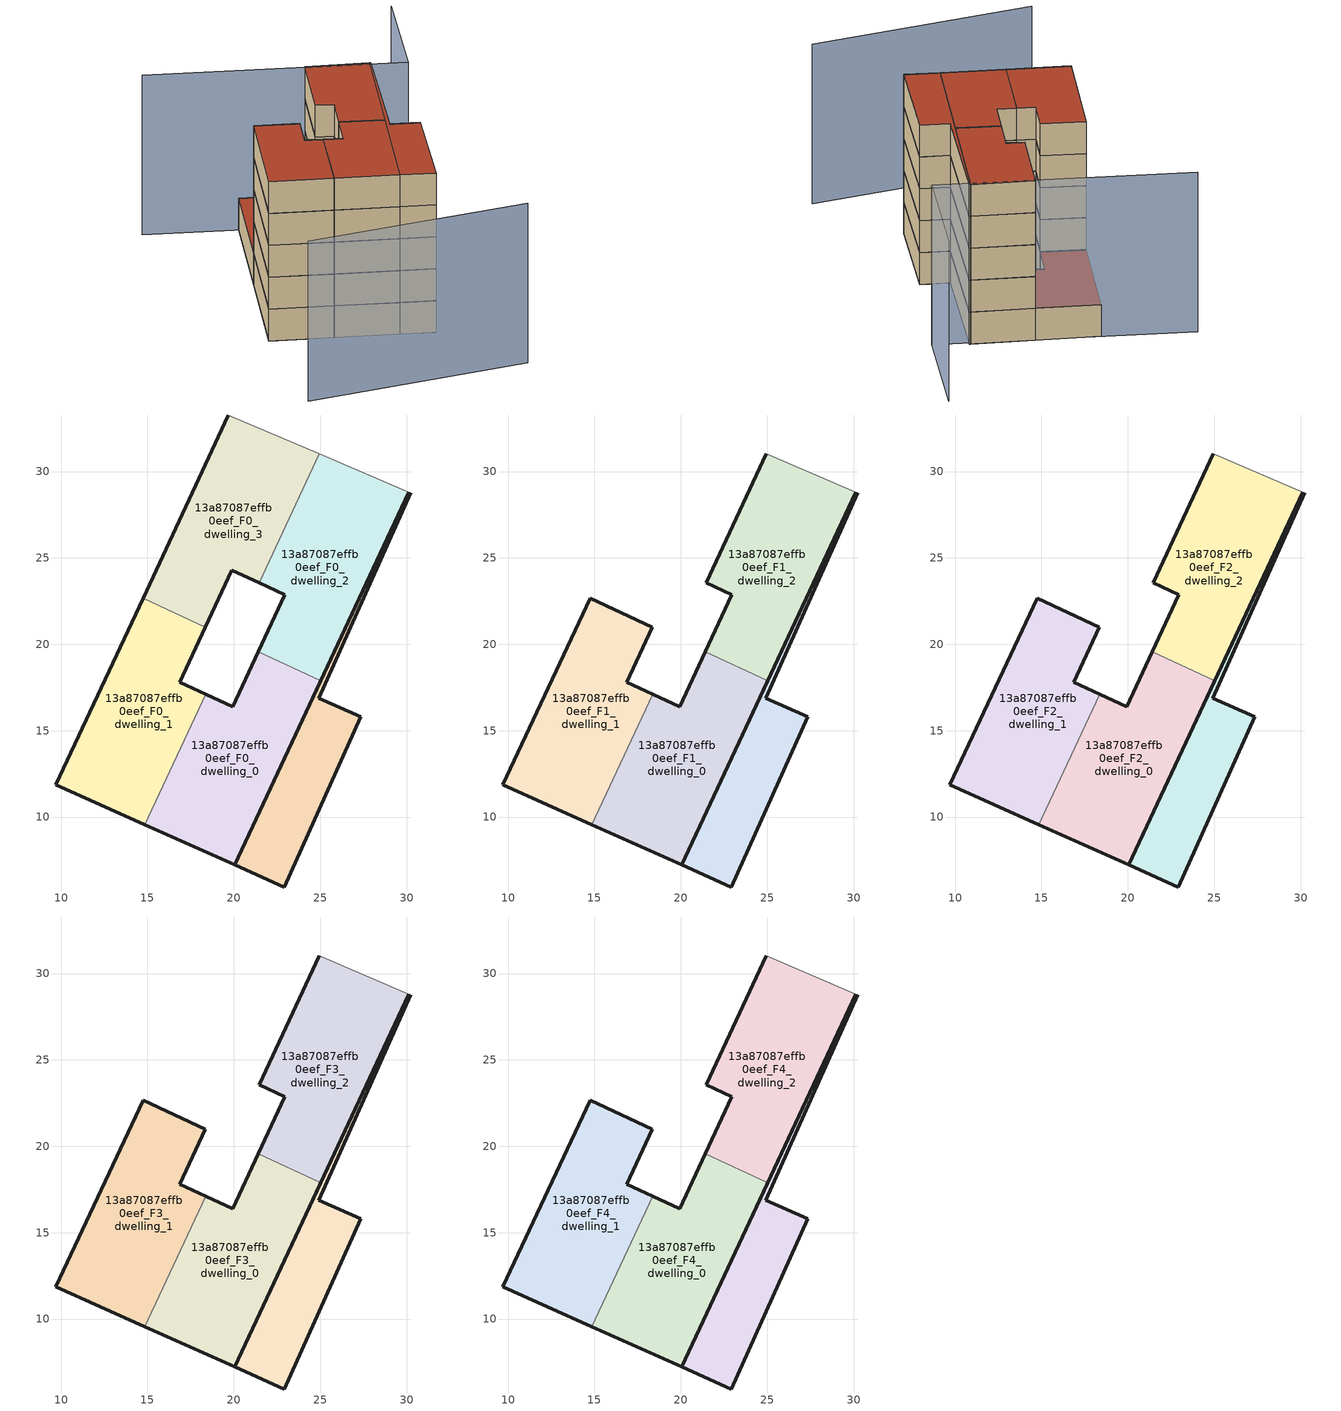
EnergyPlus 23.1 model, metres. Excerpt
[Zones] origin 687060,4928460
13a87087effb0eef_F0_dwelling_0
 floor ground (EU_floor_Construction): 20.06,7.24 25.02,17.88 21.42,19.56 19.93,16.38 18.37,17.11 14.85,9.56 z0
 wall outside (EU_wall_Construction): 18.37,17.11 19.93,16.38 21.42,19.56 / 25.02,17.88 20.06,7.24 14.85,9.56 z0:3
 wall to 13a87087effb0eef_F0_dwelling_2 (EU_wall_Construction): 21.42,19.56 25.02,17.88 z0:3
 wall to 13a87087effb0eef_F0_dwelling_1 (EU_wall_Construction): 14.85,9.56 18.37,17.11 z0:3
13a87087effb0eef_F0_dwelling_1
 floor ground (EU_floor_Construction): 14.85,9.56 18.37,17.11 16.87,17.81 18.35,20.99 14.75,22.67 9.71,11.86 z0
 wall outside (EU_wall_Construction): 18.35,20.99 16.87,17.81 18.37,17.11 / 14.85,9.56 9.71,11.86 14.75,22.67 z0:3
 wall to 13a87087effb0eef_F0_dwelling_3 (EU_wall_Construction): 14.75,22.67 18.35,20.99 z0:3
13a87087effb0eef_F0_dwelling_2
 floor ground (EU_floor_Construction): 25.02,17.88 30.12,28.81 24.96,31.02 21.48,23.55 22.96,22.86 21.42,19.56 z0
 wall outside (EU_wall_Construction): 30.12,28.81 25.02,17.88 / 21.42,19.56 22.96,22.86 21.48,23.55 z0:3
 wall to 13a87087effb0eef_F0_dwelling_3 (EU_wall_Construction): 21.48,23.55 24.96,31.02 z0:3
 wall adiabatic (EU_wall_Construction): 24.96,31.02 30.12,28.81 z0:3
13a87087effb0eef_F0_dwelling_3
 floor ground (EU_floor_Construction): 21.48,23.55 24.96,31.02 19.69,33.27 14.75,22.67 18.35,20.99 19.89,24.29 z0
 wall outside (EU_wall_Construction): 14.75,22.67 19.69,33.27 / 21.48,23.55 19.89,24.29 18.35,20.99 z0:3
 wall adiabatic (EU_wall_Construction): 19.69,33.27 24.96,31.02 z0:3
 roof outside (EU_roof_Construction): 24.96,31.02 21.48,23.55 19.89,24.29 18.35,20.99 14.75,22.67 19.69,33.27 z3
13a87087effb0eef_F0_circulation
 floor ground (EU_floor_Construction): 22.93,5.95 27.34,15.81 24.92,16.89 30.23,28.76 30.12,28.81 20.06,7.24 z0
 wall outside (EU_wall_Construction): 30.23,28.76 24.92,16.89 27.34,15.81 22.93,5.95 20.06,7.24 30.12,28.81 z0:3
 wall adiabatic (EU_wall_Construction): 30.12,28.81 30.23,28.76 z0:3
13a87087effb0eef_F1_dwelling_0
 floor to 13a87087effb0eef_F0_dwelling_0 (EU_floor_Construction): 20.06,7.24 25.02,17.88 21.42,19.56 19.93,16.38 18.37,17.11 14.85,9.56 z3
 wall outside (EU_wall_Construction): 18.37,17.11 19.93,16.38 21.42,19.56 / 25.02,17.88 20.06,7.24 14.85,9.56 z3:6
 wall to 13a87087effb0eef_F1_dwelling_2 (EU_wall_Construction): 21.42,19.56 25.02,17.88 z3:6
 wall to 13a87087effb0eef_F1_dwelling_1 (EU_wall_Construction): 14.85,9.56 18.37,17.11 z3:6
13a87087effb0eef_F1_dwelling_1
 floor to 13a87087effb0eef_F0_dwelling_1 (EU_floor_Construction): 14.85,9.56 18.37,17.11 16.87,17.81 18.35,20.99 14.75,22.67 9.71,11.86 z3
 wall outside (EU_wall_Construction): 14.85,9.56 9.71,11.86 14.75,22.67 18.35,20.99 16.87,17.81 18.37,17.11 z3:6
13a87087effb0eef_F1_dwelling_2
 floor to 13a87087effb0eef_F0_dwelling_2 (EU_floor_Construction): 25.02,17.88 30.12,28.81 24.96,31.02 21.48,23.55 22.96,22.86 21.42,19.56 z3
 wall outside (EU_wall_Construction): 30.12,28.81 25.02,17.88 / 21.42,19.56 22.96,22.86 21.48,23.55 24.96,31.02 z3:6
 wall adiabatic (EU_wall_Construction): 24.96,31.02 30.12,28.81 z3:6
13a87087effb0eef_F1_circulation
 floor to 13a87087effb0eef_F0_circulation (EU_floor_Construction): 22.93,5.95 27.34,15.81 24.92,16.89 30.23,28.76 30.12,28.81 20.06,7.24 z3
 wall outside (EU_wall_Construction): 30.23,28.76 24.92,16.89 27.34,15.81 22.93,5.95 20.06,7.24 30.12,28.81 z3:6
 wall adiabatic (EU_wall_Construction): 30.12,28.81 30.23,28.76 z3:6
13a87087effb0eef_F2_dwelling_0
 floor to 13a87087effb0eef_F1_dwelling_0 (EU_floor_Construction): 20.06,7.24 25.02,17.88 21.42,19.56 19.93,16.38 18.37,17.11 14.85,9.56 z6
 wall outside (EU_wall_Construction): 18.37,17.11 19.93,16.38 21.42,19.56 / 25.02,17.88 20.06,7.24 14.85,9.56 z6:9
 wall to 13a87087effb0eef_F2_dwelling_2 (EU_wall_Construction): 21.42,19.56 25.02,17.88 z6:9
 wall to 13a87087effb0eef_F2_dwelling_1 (EU_wall_Construction): 14.85,9.56 18.37,17.11 z6:9
13a87087effb0eef_F2_dwelling_1
 floor to 13a87087effb0eef_F1_dwelling_1 (EU_floor_Construction): 14.85,9.56 18.37,17.11 16.87,17.81 18.35,20.99 14.75,22.67 9.71,11.86 z6
 wall outside (EU_wall_Construction): 14.85,9.56 9.71,11.86 14.75,22.67 18.35,20.99 16.87,17.81 18.37,17.11 z6:9
13a87087effb0eef_F2_dwelling_2
 floor to 13a87087effb0eef_F1_dwelling_2 (EU_floor_Construction): 25.02,17.88 30.12,28.81 24.96,31.02 21.48,23.55 22.96,22.86 21.42,19.56 z6
 wall outside (EU_wall_Construction): 30.12,28.81 25.02,17.88 / 21.42,19.56 22.96,22.86 21.48,23.55 24.96,31.02 z6:9
 wall adiabatic (EU_wall_Construction): 24.96,31.02 30.12,28.81 z6:9
13a87087effb0eef_F2_circulation
 floor to 13a87087effb0eef_F1_circulation (EU_floor_Construction): 22.93,5.95 27.34,15.81 24.92,16.89 30.23,28.76 30.12,28.81 20.06,7.24 z6
 wall outside (EU_wall_Construction): 30.23,28.76 24.92,16.89 27.34,15.81 22.93,5.95 20.06,7.24 30.12,28.81 z6:9
 wall adiabatic (EU_wall_Construction): 30.12,28.81 30.23,28.76 z6:9
13a87087effb0eef_F3_dwelling_0
 floor to 13a87087effb0eef_F2_dwelling_0 (EU_floor_Construction): 20.06,7.24 25.02,17.88 21.42,19.56 19.93,16.38 18.37,17.11 14.85,9.56 z9
 wall outside (EU_wall_Construction): 18.37,17.11 19.93,16.38 21.42,19.56 / 25.02,17.88 20.06,7.24 14.85,9.56 z9:12
 wall to 13a87087effb0eef_F3_dwelling_2 (EU_wall_Construction): 21.42,19.56 25.02,17.88 z9:12
 wall to 13a87087effb0eef_F3_dwelling_1 (EU_wall_Construction): 14.85,9.56 18.37,17.11 z9:12
13a87087effb0eef_F3_dwelling_1
 floor to 13a87087effb0eef_F2_dwelling_1 (EU_floor_Construction): 14.85,9.56 18.37,17.11 16.87,17.81 18.35,20.99 14.75,22.67 9.71,11.86 z9
 wall outside (EU_wall_Construction): 14.85,9.56 9.71,11.86 14.75,22.67 18.35,20.99 16.87,17.81 18.37,17.11 z9:12
13a87087effb0eef_F3_dwelling_2
 floor to 13a87087effb0eef_F2_dwelling_2 (EU_floor_Construction): 25.02,17.88 30.12,28.81 24.96,31.02 21.48,23.55 22.96,22.86 21.42,19.56 z9
 wall outside (EU_wall_Construction): 30.12,28.81 25.02,17.88 / 21.42,19.56 22.96,22.86 21.48,23.55 24.96,31.02 z9:12
 wall adiabatic (EU_wall_Construction): 24.96,31.02 30.12,28.81 z9:12
13a87087effb0eef_F3_circulation
 floor to 13a87087effb0eef_F2_circulation (EU_floor_Construction): 22.93,5.95 27.34,15.81 24.92,16.89 30.23,28.76 30.12,28.81 20.06,7.24 z9
 wall outside (EU_wall_Construction): 30.23,28.76 24.92,16.89 27.34,15.81 22.93,5.95 20.06,7.24 30.12,28.81 z9:12
 wall adiabatic (EU_wall_Construction): 30.12,28.81 30.23,28.76 z9:12
13a87087effb0eef_F4_dwelling_0
 floor to 13a87087effb0eef_F3_dwelling_0 (EU_floor_Construction): 20.06,7.24 25.02,17.88 21.42,19.56 19.93,16.38 18.37,17.11 14.85,9.56 z12
 wall outside (EU_wall_Construction): 18.37,17.11 19.93,16.38 21.42,19.56 / 25.02,17.88 20.06,7.24 14.85,9.56 z12:15
 wall to 13a87087effb0eef_F4_dwelling_2 (EU_wall_Construction): 21.42,19.56 25.02,17.88 z12:15
 wall to 13a87087effb0eef_F4_dwelling_1 (EU_wall_Construction): 14.85,9.56 18.37,17.11 z12:15
 roof outside (EU_roof_Construction): 25.02,17.88 20.06,7.24 14.85,9.56 18.37,17.11 19.93,16.38 21.42,19.56 z15
13a87087effb0eef_F4_dwelling_1
 floor to 13a87087effb0eef_F3_dwelling_1 (EU_floor_Construction): 14.85,9.56 18.37,17.11 16.87,17.81 18.35,20.99 14.75,22.67 9.71,11.86 z12
 wall outside (EU_wall_Construction): 14.85,9.56 9.71,11.86 14.75,22.67 18.35,20.99 16.87,17.81 18.37,17.11 z12:15
 roof outside (EU_roof_Construction): 18.35,20.99 16.87,17.81 18.37,17.11 14.85,9.56 9.71,11.86 14.75,22.67 z15
13a87087effb0eef_F4_dwelling_2
 floor to 13a87087effb0eef_F3_dwelling_2 (EU_floor_Construction): 25.02,17.88 30.12,28.81 24.96,31.02 21.48,23.55 22.96,22.86 21.42,19.56 z12
 wall outside (EU_wall_Construction): 30.12,28.81 25.02,17.88 / 21.42,19.56 22.96,22.86 21.48,23.55 24.96,31.02 z12:15
 wall adiabatic (EU_wall_Construction): 24.96,31.02 30.12,28.81 z12:15
 roof outside (EU_roof_Construction): 30.12,28.81 25.02,17.88 21.42,19.56 22.96,22.86 21.48,23.55 24.96,31.02 z15
13a87087effb0eef_F4_circulation
 floor to 13a87087effb0eef_F3_circulation (EU_floor_Construction): 22.93,5.95 27.34,15.81 24.92,16.89 30.23,28.76 30.12,28.81 20.06,7.24 z12
 wall outside (EU_wall_Construction): 30.23,28.76 24.92,16.89 27.34,15.81 22.93,5.95 20.06,7.24 30.12,28.81 z12:15
 wall adiabatic (EU_wall_Construction): 30.12,28.81 30.23,28.76 z12:15
 roof outside (EU_roof_Construction): 30.23,28.76 24.92,16.89 27.34,15.81 22.93,5.95 20.06,7.24 30.12,28.81 z15
shading: 6.04,-0.69 26.36,-3.56 / 37.97,38.11 33.03,27.21 / 33.03,27.21 12.07,36.71 z0:15
[Building]
EU S2 Campaign: North Axis=0; Terrain=City; Solar Distribution=FullExterior
[Site:Location]
Bologna: Latitude=44.5; Longitude=11.25; Time Zone=1; Elevation=37
[SizingPeriod:WeatherFileDays]
AnnualSizingPeriod: Begin Month=1; Begin Day of Month=1; End Month=12; End Day of Month=31; Day of Week for Start Day=Monday; Use Weather File Daylight Saving Period=No; Use Weather File Rain and Snow Indicators=No
[MATERIAL]
EU_InternalMass_Material: Roughness=MediumRough; Thickness=0.1; Conductivity=1; Density=1800; Specific Heat=900; Thermal Absorptance=0.9; Solar Absorptance=0.7; Visible Absorptance=0.7
[MATERIAL:NOMASS] Roughness=MediumRough; Thermal Absorptance=0.9; Solar Absorptance=0.7; Visible Absorptance=0.7
Name | Thermal Resistance
EU_wall_NoMass | 0.905828
EU_roof_NoMass | 0.37593
EU_floor_NoMass | 0.67114
[CONSTRUCTION]
EU_wall_Construction: EU_wall_NoMass
EU_roof_Construction: EU_roof_NoMass
EU_floor_Construction: EU_floor_NoMass
EU_InternalMass_Construction: EU_InternalMass_Material
[ZONE] Type=1; Multiplier=1; Ceiling Height=autocalculate; Floor Area=autocalculate; Part of Total Floor Area=Yes
Name | Volume
13a87087effb0eef_F0_dwelling_0; 13a87087effb0eef_F1_dwelling_0; 13a87087effb0eef_F2_dwelling_0; 13a87087effb0eef_F3_dwelling_0; 13a87087effb0eef_F4_dwelling_0 | 183.468
13a87087effb0eef_F0_dwelling_1; 13a87087effb0eef_F1_dwelling_1; 13a87087effb0eef_F2_dwelling_1; 13a87087effb0eef_F3_dwelling_1; 13a87087effb0eef_F4_dwelling_1 | 183.476
13a87087effb0eef_F0_dwelling_2; 13a87087effb0eef_F1_dwelling_2; 13a87087effb0eef_F2_dwelling_2; 13a87087effb0eef_F3_dwelling_2; 13a87087effb0eef_F4_dwelling_2 | 183.473
13a87087effb0eef_F0_dwelling_3 | 183.458
13a87087effb0eef_F0_circulation; 13a87087effb0eef_F1_circulation; 13a87087effb0eef_F2_circulation; 13a87087effb0eef_F3_circulation; 13a87087effb0eef_F4_circulation | 108.13
[INTERNALMASS] Construction=EU_InternalMass_Construction
Name | Zone or ZoneList | Surface Area
13a87087effb0eef_F0_dwelling_0_EU_InternalMass | 13a87087effb0eef_F0_dwelling_0 | 61.155
13a87087effb0eef_F0_dwelling_1_EU_InternalMass | 13a87087effb0eef_F0_dwelling_1 | 61.155
13a87087effb0eef_F0_dwelling_2_EU_InternalMass | 13a87087effb0eef_F0_dwelling_2 | 61.155
13a87087effb0eef_F0_dwelling_3_EU_InternalMass | 13a87087effb0eef_F0_dwelling_3 | 61.155
13a87087effb0eef_F1_dwelling_0_EU_InternalMass | 13a87087effb0eef_F1_dwelling_0 | 122.31
13a87087effb0eef_F1_dwelling_1_EU_InternalMass | 13a87087effb0eef_F1_dwelling_1 | 61.155
13a87087effb0eef_F1_dwelling_2_EU_InternalMass | 13a87087effb0eef_F1_dwelling_2 | 61.155
13a87087effb0eef_F2_dwelling_0_EU_InternalMass | 13a87087effb0eef_F2_dwelling_0 | 122.31
13a87087effb0eef_F2_dwelling_1_EU_InternalMass | 13a87087effb0eef_F2_dwelling_1 | 61.155
13a87087effb0eef_F2_dwelling_2_EU_InternalMass | 13a87087effb0eef_F2_dwelling_2 | 61.155
13a87087effb0eef_F3_dwelling_0_EU_InternalMass | 13a87087effb0eef_F3_dwelling_0 | 122.31
13a87087effb0eef_F3_dwelling_1_EU_InternalMass | 13a87087effb0eef_F3_dwelling_1 | 61.155
13a87087effb0eef_F3_dwelling_2_EU_InternalMass | 13a87087effb0eef_F3_dwelling_2 | 61.155
13a87087effb0eef_F4_dwelling_0_EU_InternalMass | 13a87087effb0eef_F4_dwelling_0 | 122.31
13a87087effb0eef_F4_dwelling_1_EU_InternalMass | 13a87087effb0eef_F4_dwelling_1 | 61.155
13a87087effb0eef_F4_dwelling_2_EU_InternalMass | 13a87087effb0eef_F4_dwelling_2 | 61.155
[OTHEREQUIPMENT] Fuel Type=Electricity; Design Level Calculation Method=Watts/Area; Power per Zone Floor Area=1; Fraction Latent=0; Fraction Radiant=0; Fraction Lost=0; Carbon Dioxide Generation Rate=0; EndUse Subcategory=EU_Step8_InternalGains
Name | Zone or ZoneList or Space or SpaceList | Schedule
EU_Step8_InternalGain_13a87087effb0eef_F0_dwelling_0_f000 | 13a87087effb0eef_F0_dwelling_0 | EU_Step8_GainSchedule_13a87087effb0eef_F0_dwelling_0_f000
EU_Step8_InternalGain_13a87087effb0eef_F0_dwelling_1_f000 | 13a87087effb0eef_F0_dwelling_1 | EU_Step8_GainSchedule_13a87087effb0eef_F0_dwelling_1_f000
EU_Step8_InternalGain_13a87087effb0eef_F0_dwelling_2_f000 | 13a87087effb0eef_F0_dwelling_2 | EU_Step8_GainSchedule_13a87087effb0eef_F0_dwelling_2_f000
EU_Step8_InternalGain_13a87087effb0eef_F0_dwelling_3_f000 | 13a87087effb0eef_F0_dwelling_3 | EU_Step8_GainSchedule_13a87087effb0eef_F0_dwelling_3_f000
EU_Step8_InternalGain_13a87087effb0eef_F1_dwelling_0_f000 | 13a87087effb0eef_F1_dwelling_0 | EU_Step8_GainSchedule_13a87087effb0eef_F1_dwelling_0_f000
EU_Step8_InternalGain_13a87087effb0eef_F1_dwelling_1_f000 | 13a87087effb0eef_F1_dwelling_1 | EU_Step8_GainSchedule_13a87087effb0eef_F1_dwelling_1_f000
EU_Step8_InternalGain_13a87087effb0eef_F1_dwelling_2_f000 | 13a87087effb0eef_F1_dwelling_2 | EU_Step8_GainSchedule_13a87087effb0eef_F1_dwelling_2_f000
EU_Step8_InternalGain_13a87087effb0eef_F2_dwelling_0_f000 | 13a87087effb0eef_F2_dwelling_0 | EU_Step8_GainSchedule_13a87087effb0eef_F2_dwelling_0_f000
EU_Step8_InternalGain_13a87087effb0eef_F2_dwelling_1_f000 | 13a87087effb0eef_F2_dwelling_1 | EU_Step8_GainSchedule_13a87087effb0eef_F2_dwelling_1_f000
EU_Step8_InternalGain_13a87087effb0eef_F2_dwelling_2_f000 | 13a87087effb0eef_F2_dwelling_2 | EU_Step8_GainSchedule_13a87087effb0eef_F2_dwelling_2_f000
EU_Step8_InternalGain_13a87087effb0eef_F3_dwelling_0_f000 | 13a87087effb0eef_F3_dwelling_0 | EU_Step8_GainSchedule_13a87087effb0eef_F3_dwelling_0_f000
EU_Step8_InternalGain_13a87087effb0eef_F3_dwelling_1_f000 | 13a87087effb0eef_F3_dwelling_1 | EU_Step8_GainSchedule_13a87087effb0eef_F3_dwelling_1_f000
EU_Step8_InternalGain_13a87087effb0eef_F3_dwelling_2_f000 | 13a87087effb0eef_F3_dwelling_2 | EU_Step8_GainSchedule_13a87087effb0eef_F3_dwelling_2_f000
EU_Step8_InternalGain_13a87087effb0eef_F4_dwelling_0_f000 | 13a87087effb0eef_F4_dwelling_0 | EU_Step8_GainSchedule_13a87087effb0eef_F4_dwelling_0_f000
EU_Step8_InternalGain_13a87087effb0eef_F4_dwelling_1_f000 | 13a87087effb0eef_F4_dwelling_1 | EU_Step8_GainSchedule_13a87087effb0eef_F4_dwelling_1_f000
EU_Step8_InternalGain_13a87087effb0eef_F4_dwelling_2_f000 | 13a87087effb0eef_F4_dwelling_2 | EU_Step8_GainSchedule_13a87087effb0eef_F4_dwelling_2_f000
[ZONEINFILTRATION:DESIGNFLOWRATE] Schedule=EU_AlwaysOn; Design Flow Rate Calculation Method=Flow/Area; Flow Rate per Floor Area=0.0005; Constant Term Coefficient=1; Temperature Term Coefficient=0; Velocity Term Coefficient=0; Velocity Squared Term Coefficient=0
Name | Zone or ZoneList or Space or SpaceList
EU_Circulation_Infiltration_13a87087effb0eef_F0_circulation | 13a87087effb0eef_F0_circulation
EU_Circulation_Infiltration_13a87087effb0eef_F1_circulation | 13a87087effb0eef_F1_circulation
EU_Circulation_Infiltration_13a87087effb0eef_F2_circulation | 13a87087effb0eef_F2_circulation
EU_Circulation_Infiltration_13a87087effb0eef_F3_circulation | 13a87087effb0eef_F3_circulation
EU_Circulation_Infiltration_13a87087effb0eef_F4_circulation | 13a87087effb0eef_F4_circulation
[ZONEVENTILATION:DESIGNFLOWRATE] Schedule=EU_AlwaysOn; Design Flow Rate Calculation Method=AirChanges/Hour; Air Changes per Hour=0.73129; Ventilation Type=Natural; Fan Pressure Rise=0; Fan Total Efficiency=1; Constant Term Coefficient=1; Temperature Term Coefficient=0; Velocity Term Coefficient=0; Velocity Squared Term Coefficient=0; Minimum Indoor Temperature=-100; Maximum Indoor Temperature=100; Delta Temperature=-100; Minimum Outdoor Temperature=-100; Maximum Outdoor Temperature=100; Maximum Wind Speed=40
Name | Zone or ZoneList or Space or SpaceList
EU_ConstantAir_13a87087effb0eef_F0_dwelling_0 | 13a87087effb0eef_F0_dwelling_0
EU_ConstantAir_13a87087effb0eef_F0_dwelling_1 | 13a87087effb0eef_F0_dwelling_1
EU_ConstantAir_13a87087effb0eef_F0_dwelling_2 | 13a87087effb0eef_F0_dwelling_2
EU_ConstantAir_13a87087effb0eef_F0_dwelling_3 | 13a87087effb0eef_F0_dwelling_3
EU_ConstantAir_13a87087effb0eef_F1_dwelling_0 | 13a87087effb0eef_F1_dwelling_0
EU_ConstantAir_13a87087effb0eef_F1_dwelling_1 | 13a87087effb0eef_F1_dwelling_1
EU_ConstantAir_13a87087effb0eef_F1_dwelling_2 | 13a87087effb0eef_F1_dwelling_2
EU_ConstantAir_13a87087effb0eef_F2_dwelling_0 | 13a87087effb0eef_F2_dwelling_0
EU_ConstantAir_13a87087effb0eef_F2_dwelling_1 | 13a87087effb0eef_F2_dwelling_1
EU_ConstantAir_13a87087effb0eef_F2_dwelling_2 | 13a87087effb0eef_F2_dwelling_2
EU_ConstantAir_13a87087effb0eef_F3_dwelling_0 | 13a87087effb0eef_F3_dwelling_0
EU_ConstantAir_13a87087effb0eef_F3_dwelling_1 | 13a87087effb0eef_F3_dwelling_1
EU_ConstantAir_13a87087effb0eef_F3_dwelling_2 | 13a87087effb0eef_F3_dwelling_2
EU_ConstantAir_13a87087effb0eef_F4_dwelling_0 | 13a87087effb0eef_F4_dwelling_0
EU_ConstantAir_13a87087effb0eef_F4_dwelling_1 | 13a87087effb0eef_F4_dwelling_1
EU_ConstantAir_13a87087effb0eef_F4_dwelling_2 | 13a87087effb0eef_F4_dwelling_2
[HVACTEMPLATE:THERMOSTAT] Constant Heating Setpoint=20; Constant Cooling Setpoint=50
EU_HeatOnly_13a87087effb0eef_F0_dwelling_0; EU_HeatOnly_13a87087effb0eef_F0_dwelling_1; EU_HeatOnly_13a87087effb0eef_F0_dwelling_2; EU_HeatOnly_13a87087effb0eef_F0_dwelling_3; EU_HeatOnly_13a87087effb0eef_F1_dwelling_0; EU_HeatOnly_13a87087effb0eef_F1_dwelling_1; EU_HeatOnly_13a87087effb0eef_F1_dwelling_2; EU_HeatOnly_13a87087effb0eef_F2_dwelling_0; EU_HeatOnly_13a87087effb0eef_F2_dwelling_1; EU_HeatOnly_13a87087effb0eef_F2_dwelling_2; EU_HeatOnly_13a87087effb0eef_F3_dwelling_0; EU_HeatOnly_13a87087effb0eef_F3_dwelling_1; EU_HeatOnly_13a87087effb0eef_F3_dwelling_2; EU_HeatOnly_13a87087effb0eef_F4_dwelling_0; EU_HeatOnly_13a87087effb0eef_F4_dwelling_1; EU_HeatOnly_13a87087effb0eef_F4_dwelling_2
[HVACTEMPLATE:ZONE:IDEALLOADSAIRSYSTEM] System Availability Schedule=EU_AlwaysOn; Maximum Heating Supply Air Temperature=50; Minimum Cooling Supply Air Temperature=13; Maximum Heating Supply Air Humidity Ratio=0.0156; Minimum Cooling Supply Air Humidity Ratio=0.0077; Heating Limit=NoLimit; Cooling Limit=NoLimit; Heating Availability Schedule=EU_AlwaysOn; Cooling Availability Schedule=EU_CoolingOff; Dehumidification Control Type=ConstantSensibleHeatRatio; Cooling Sensible Heat Ratio=0.7; Dehumidification Setpoint=60; Humidification Control Type=None; Humidification Setpoint=30; Outdoor Air Method=None; Outdoor Air Flow Rate per Person=0.00944; Outdoor Air Flow Rate per Zone Floor Area=0; Outdoor Air Flow Rate per Zone=0; Demand Controlled Ventilation Type=None; Outdoor Air Economizer Type=NoEconomizer; Heat Recovery Type=None; Sensible Heat Recovery Effectiveness=0.7; Latent Heat Recovery Effectiveness=0.65
Name | Template Thermostat
13a87087effb0eef_F0_dwelling_0 | EU_HeatOnly_13a87087effb0eef_F0_dwelling_0
13a87087effb0eef_F0_dwelling_1 | EU_HeatOnly_13a87087effb0eef_F0_dwelling_1
13a87087effb0eef_F0_dwelling_2 | EU_HeatOnly_13a87087effb0eef_F0_dwelling_2
13a87087effb0eef_F0_dwelling_3 | EU_HeatOnly_13a87087effb0eef_F0_dwelling_3
13a87087effb0eef_F1_dwelling_0 | EU_HeatOnly_13a87087effb0eef_F1_dwelling_0
13a87087effb0eef_F1_dwelling_1 | EU_HeatOnly_13a87087effb0eef_F1_dwelling_1
13a87087effb0eef_F1_dwelling_2 | EU_HeatOnly_13a87087effb0eef_F1_dwelling_2
13a87087effb0eef_F2_dwelling_0 | EU_HeatOnly_13a87087effb0eef_F2_dwelling_0
13a87087effb0eef_F2_dwelling_1 | EU_HeatOnly_13a87087effb0eef_F2_dwelling_1
13a87087effb0eef_F2_dwelling_2 | EU_HeatOnly_13a87087effb0eef_F2_dwelling_2
13a87087effb0eef_F3_dwelling_0 | EU_HeatOnly_13a87087effb0eef_F3_dwelling_0
13a87087effb0eef_F3_dwelling_1 | EU_HeatOnly_13a87087effb0eef_F3_dwelling_1
13a87087effb0eef_F3_dwelling_2 | EU_HeatOnly_13a87087effb0eef_F3_dwelling_2
13a87087effb0eef_F4_dwelling_0 | EU_HeatOnly_13a87087effb0eef_F4_dwelling_0
13a87087effb0eef_F4_dwelling_1 | EU_HeatOnly_13a87087effb0eef_F4_dwelling_1
13a87087effb0eef_F4_dwelling_2 | EU_HeatOnly_13a87087effb0eef_F4_dwelling_2
[SIZING:ZONE] Zone Cooling Design Supply Air Temperature Input Method=SupplyAirTemperature; Zone Cooling Design Supply Air Temperature=13; Zone Heating Design Supply Air Temperature Input Method=SupplyAirTemperature; Zone Heating Design Supply Air Temperature=50; Zone Cooling Design Supply Air Humidity Ratio=0.008; Zone Heating Design Supply Air Humidity Ratio=0.008; Cooling Design Air Flow Method=DesignDay; Cooling Design Air Flow Rate=0; Cooling Minimum Air Flow per Zone Floor Area=0.000762; Cooling Minimum Air Flow=0; Cooling Minimum Air Flow Fraction=0.2; Heating Design Air Flow Method=DesignDay; Heating Design Air Flow Rate=0; Heating Maximum Air Flow per Zone Floor Area=0.002032; Heating Maximum Air Flow=0.141576; Heating Maximum Air Flow Fraction=0.3; Account for Dedicated Outdoor Air System=No; Dedicated Outdoor Air System Control Strategy=NeutralSupplyAir; Dedicated Outdoor Air Low Setpoint Temperature for Design=autosize; Dedicated Outdoor Air High Setpoint Temperature for Design=autosize; Zone Load Sizing Method=Sensible Load Only No Latent Load; Zone Latent Cooling Design Supply Air Humidity Ratio Input Method=HumidityRatioDifference; Zone Cooling Design Supply Air Humidity Ratio Difference=0.005; Zone Latent Heating Design Supply Air Humidity Ratio Input Method=HumidityRatioDifference; Zone Humidification Design Supply Air Humidity Ratio Difference=0.005
13a87087effb0eef_F0_dwelling_0; 13a87087effb0eef_F0_dwelling_1; 13a87087effb0eef_F0_dwelling_2; 13a87087effb0eef_F0_dwelling_3; 13a87087effb0eef_F1_dwelling_0; 13a87087effb0eef_F1_dwelling_1; 13a87087effb0eef_F1_dwelling_2; 13a87087effb0eef_F2_dwelling_0; 13a87087effb0eef_F2_dwelling_1; 13a87087effb0eef_F2_dwelling_2; 13a87087effb0eef_F3_dwelling_0; 13a87087effb0eef_F3_dwelling_1; 13a87087effb0eef_F3_dwelling_2; 13a87087effb0eef_F4_dwelling_0; 13a87087effb0eef_F4_dwelling_1; 13a87087effb0eef_F4_dwelling_2
[SCHEDULE:CONSTANT]
Name | Hourly Value
EU_AlwaysOn | 1
EU_CoolingOff | 0
[SCHEDULE:FILE] Column Number=1; Rows to Skip at Top=0; Number of Hours of Data=8760; Column Separator=Comma; Interpolate to Timestep=No; Minutes per Item=60; Adjust Schedule for Daylight Savings=Yes
Name | File
EU_Step8_GainSchedule_13a87087effb0eef_F0_dwelling_0_f000 | ../../schedules/13a87087effb0eef/13a87087effb0eef_F0_dwelling_0_f000_gain.csv
EU_Step8_GainSchedule_13a87087effb0eef_F0_dwelling_1_f000 | ../../schedules/13a87087effb0eef/13a87087effb0eef_F0_dwelling_1_f000_gain.csv
EU_Step8_GainSchedule_13a87087effb0eef_F0_dwelling_2_f000 | ../../schedules/13a87087effb0eef/13a87087effb0eef_F0_dwelling_2_f000_gain.csv
EU_Step8_GainSchedule_13a87087effb0eef_F0_dwelling_3_f000 | ../../schedules/13a87087effb0eef/13a87087effb0eef_F0_dwelling_3_f000_gain.csv
EU_Step8_GainSchedule_13a87087effb0eef_F1_dwelling_0_f000 | ../../schedules/13a87087effb0eef/13a87087effb0eef_F1_dwelling_0_f000_gain.csv
EU_Step8_GainSchedule_13a87087effb0eef_F1_dwelling_1_f000 | ../../schedules/13a87087effb0eef/13a87087effb0eef_F1_dwelling_1_f000_gain.csv
EU_Step8_GainSchedule_13a87087effb0eef_F1_dwelling_2_f000 | ../../schedules/13a87087effb0eef/13a87087effb0eef_F1_dwelling_2_f000_gain.csv
EU_Step8_GainSchedule_13a87087effb0eef_F2_dwelling_0_f000 | ../../schedules/13a87087effb0eef/13a87087effb0eef_F2_dwelling_0_f000_gain.csv
EU_Step8_GainSchedule_13a87087effb0eef_F2_dwelling_1_f000 | ../../schedules/13a87087effb0eef/13a87087effb0eef_F2_dwelling_1_f000_gain.csv
EU_Step8_GainSchedule_13a87087effb0eef_F2_dwelling_2_f000 | ../../schedules/13a87087effb0eef/13a87087effb0eef_F2_dwelling_2_f000_gain.csv
EU_Step8_GainSchedule_13a87087effb0eef_F3_dwelling_0_f000 | ../../schedules/13a87087effb0eef/13a87087effb0eef_F3_dwelling_0_f000_gain.csv
EU_Step8_GainSchedule_13a87087effb0eef_F3_dwelling_1_f000 | ../../schedules/13a87087effb0eef/13a87087effb0eef_F3_dwelling_1_f000_gain.csv
EU_Step8_GainSchedule_13a87087effb0eef_F3_dwelling_2_f000 | ../../schedules/13a87087effb0eef/13a87087effb0eef_F3_dwelling_2_f000_gain.csv
EU_Step8_GainSchedule_13a87087effb0eef_F4_dwelling_0_f000 | ../../schedules/13a87087effb0eef/13a87087effb0eef_F4_dwelling_0_f000_gain.csv
EU_Step8_GainSchedule_13a87087effb0eef_F4_dwelling_1_f000 | ../../schedules/13a87087effb0eef/13a87087effb0eef_F4_dwelling_1_f000_gain.csv
EU_Step8_GainSchedule_13a87087effb0eef_F4_dwelling_2_f000 | ../../schedules/13a87087effb0eef/13a87087effb0eef_F4_dwelling_2_f000_gain.csv
